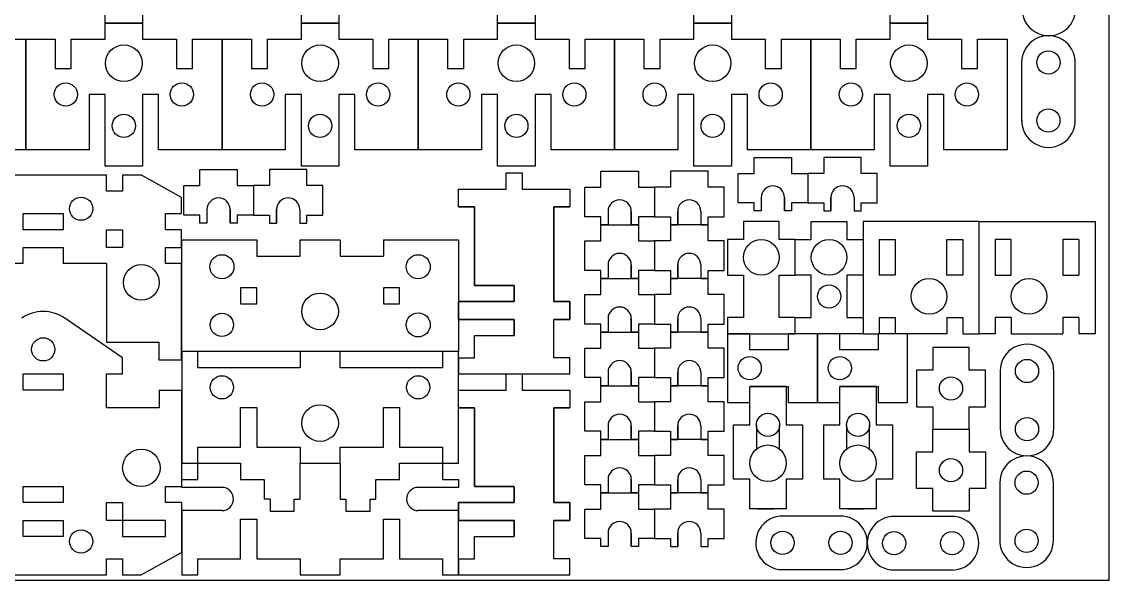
# Model space of a CAD drawing. Extents: x 0 to 420, y 0 to 595.
# Drawn here: x 176.3 to 420, y 0 to 125 of the extents above; entities that cross this region are included whole.
import ezdxf

# ---------------------------------------------------------------- set-up
doc = ezdxf.new("R2010")
doc.units = 0
doc.layers.add('FINAL', color=8, linetype='CONTINUOUS')

msp = doc.modelspace()

# ---------------------------------------------------------------- linework, layer by layer
at = {"layer": 'FINAL', "linetype": 'CONTINUOUS'}
for p, q in [((400.37, 115.9), (400.37, 102.74)), ((412.36, 102.91), (412.36, 115.74)), ((195.29, 90.67), (166.89, 90.67)), ((195.29, 87.07), (195.29, 90.67)), ((198.89, 90.67), (198.89, 87.07)), ((203.09, 90.67), (198.89, 90.67)), ((212.09, 85.67), (203.09, 90.67)), ((284.84, 87.58), (284.84, 91.18)), ((284.84, 91.18), (288.44, 91.18)), ((288.44, 91.18), (288.44, 87.58)), ((198.89, 87.07), (195.29, 87.07)), ((212.09, 82.07), (212.09, 85.67)), ((274.14, 87.58), (284.84, 87.58)), ((274.14, 83.58), (274.14, 87.58)), ((288.44, 87.58), (299.14, 87.58)), ((299.14, 87.58), (299.14, 83.58)), ((342.02, 85.67), (342.02, 82.66)), ((347.22, 85.67), (347.22, 82.66)), ((357.62, 85.67), (357.62, 82.66)), ((362.82, 85.67), (362.82, 82.66)), ((217.79, 82.97), (217.79, 79.95)), ((222.99, 82.97), (222.99, 79.95)), ((233.39, 82.97), (233.39, 79.95)), ((238.59, 82.97), (238.59, 79.95)), ((208.49, 82.07), (212.09, 82.07)), ((208.49, 78.47), (208.49, 82.07)), ((307.68, 82.57), (307.68, 79.56)), ((312.88, 82.57), (312.88, 79.56)), ((323.28, 82.57), (323.28, 79.56)), ((328.48, 82.57), (328.48, 79.56)), ((212.09, 78.47), (208.49, 78.47)), ((212.09, 74.47), (212.09, 78.47)), ((346.02, 80.28), (338.02, 80.28)), ((338.02, 80.28), (338.02, 76.28)), ((346.02, 76.28), (346.02, 80.28)), ((346.02, 76.28), (346.02, 80.28)), ((353.22, 80.28), (361.22, 80.28)), ((353.22, 76.28), (353.22, 80.28)), ((353.22, 76.28), (353.22, 80.28)), ((361.22, 80.28), (361.22, 76.28)), ((364.82, 80.28), (364.82, 55.18)), ((368.42, 80.28), (364.82, 80.28)), ((390.82, 80.28), (368.42, 80.28)), ((390.82, 55.18), (390.82, 80.28)), ((390.82, 55.18), (390.82, 80.28)), ((390.82, 80.28), (413.22, 80.28)), ((413.22, 80.28), (416.82, 80.28)), ((416.82, 80.28), (416.82, 55.18)), ((212.14, 51.18), (212.14, 76.18)), ((212.14, 76.18), (228.94, 76.18)), ((228.94, 76.18), (228.94, 72.58)), ((238.64, 76.18), (247.64, 76.18)), ((238.64, 72.58), (238.64, 76.18)), ((247.64, 76.18), (247.64, 72.58)), ((257.34, 76.18), (274.14, 76.18)), ((257.34, 76.18), (257.34, 72.58)), ((274.14, 76.18), (274.14, 51.18)), ((334.42, 76.28), (334.42, 68.28)), ((338.02, 76.28), (334.42, 76.28)), ((349.62, 76.28), (346.02, 76.28)), ((349.62, 76.28), (346.02, 76.28)), ((349.62, 76.28), (353.22, 76.28)), ((349.62, 76.28), (353.22, 76.28)), ((349.62, 68.28), (349.62, 76.28)), ((349.62, 68.28), (349.62, 76.28)), ((361.22, 76.28), (364.82, 76.28)), ((364.82, 76.28), (364.82, 68.28)), ((368.42, 76.28), (368.42, 68.28)), ((368.42, 76.28), (372.02, 76.28)), ((372.02, 76.28), (372.02, 68.28)), ((383.62, 68.28), (383.62, 76.28)), ((383.62, 76.28), (387.22, 76.28)), ((387.22, 76.28), (387.22, 68.28)), ((394.42, 76.28), (394.42, 68.28)), ((398.02, 76.28), (394.42, 76.28)), ((398.02, 68.28), (398.02, 76.28)), ((409.62, 76.28), (409.62, 68.28)), ((413.22, 76.28), (409.62, 76.28)), ((413.22, 76.28), (413.22, 68.28)), ((176.59, 74.47), (185.59, 74.47)), ((176.59, 70.87), (176.59, 74.47)), ((185.59, 74.47), (185.59, 70.87)), ((208.49, 74.47), (212.09, 74.47)), ((208.49, 70.87), (208.49, 74.47)), ((176.59, 70.87), (166.89, 70.87)), ((195.29, 70.87), (185.59, 70.87)), ((195.29, 70.87), (195.29, 53.27)), ((212.09, 70.87), (208.49, 70.87)), ((212.09, 49.27), (212.09, 70.87)), ((228.94, 72.58), (238.64, 72.58)), ((247.64, 72.58), (257.34, 72.58)), ((307.68, 70.57), (307.68, 67.55)), ((312.88, 70.57), (312.88, 67.55)), ((323.28, 70.57), (323.28, 67.55)), ((328.48, 70.57), (328.48, 67.55)), ((334.42, 68.28), (338.02, 68.28)), ((338.02, 68.28), (338.02, 58.78)), ((346.02, 58.78), (346.02, 68.28)), ((346.02, 68.28), (349.62, 68.28)), ((353.22, 68.28), (349.62, 68.28)), ((353.22, 58.78), (353.22, 68.28)), ((364.82, 68.28), (361.22, 68.28)), ((361.22, 68.28), (361.22, 58.78)), ((372.02, 68.28), (368.42, 68.28)), ((387.22, 68.28), (383.62, 68.28)), ((394.42, 68.28), (398.02, 68.28)), ((409.62, 68.28), (413.22, 68.28)), ((225.34, 65.48), (225.34, 61.88)), ((228.94, 65.48), (225.34, 65.48)), ((228.94, 61.88), (228.94, 65.48)), ((257.34, 65.48), (257.34, 61.88)), ((260.94, 65.48), (257.34, 65.48)), ((260.94, 61.88), (260.94, 65.48)), ((225.34, 61.88), (228.94, 61.88)), ((257.34, 61.88), (260.94, 61.88)), ((198.89, 49.78), (185.9, 58.69)), ((307.68, 58.56), (307.68, 55.55)), ((312.88, 58.56), (312.88, 55.55)), ((323.28, 58.56), (323.28, 55.55)), ((328.48, 58.56), (328.48, 55.55)), ((338.02, 58.78), (334.42, 58.78)), ((334.42, 58.78), (334.42, 55.18)), ((349.62, 58.78), (346.02, 58.78)), ((349.62, 58.78), (353.22, 58.78)), ((349.62, 55.18), (349.62, 58.78)), ((349.62, 55.18), (349.62, 58.78)), ((361.22, 58.78), (364.82, 58.78)), ((364.82, 58.78), (364.82, 55.18)), ((368.42, 58.78), (372.02, 58.78)), ((368.42, 58.78), (368.42, 55.18)), ((372.02, 58.78), (372.02, 55.18)), ((383.62, 58.78), (387.22, 58.78)), ((383.62, 58.78), (383.62, 55.18)), ((383.62, 58.78), (383.62, 55.18)), ((387.22, 58.78), (387.22, 55.18)), ((394.42, 58.78), (394.42, 55.18)), ((398.02, 58.78), (394.42, 58.78)), ((398.02, 58.78), (398.02, 55.18)), ((398.02, 58.78), (398.02, 55.18)), ((413.22, 58.78), (409.62, 58.78)), ((409.62, 58.78), (409.62, 55.18)), ((413.22, 58.78), (413.22, 55.18)), ((295.54, 49.78), (295.54, 58.38)), ((277.74, 54.78), (286.64, 54.78)), ((277.74, 49.78), (277.74, 54.78)), ((334.42, 55.18), (349.62, 55.18)), ((339.42, 55.18), (334.42, 55.18)), ((334.42, 55.18), (334.42, 39.78)), ((334.42, 55.18), (334.42, 39.78)), ((339.42, 51.58), (339.42, 55.18)), ((354.6, 55.18), (348.02, 55.18)), ((348.02, 55.18), (348.02, 51.58)), ((364.82, 55.18), (349.62, 55.18)), ((354.6, 39.78), (354.6, 55.18)), ((359.6, 55.18), (354.6, 55.18)), ((354.6, 55.18), (354.6, 39.78)), ((354.6, 55.18), (354.6, 39.78)), ((359.6, 51.58), (359.6, 55.18)), ((364.82, 55.18), (368.42, 55.18)), ((374.78, 55.18), (368.2, 55.18)), ((368.2, 55.18), (368.2, 51.58)), ((383.62, 55.18), (372.02, 55.18)), ((374.78, 39.78), (374.78, 55.18)), ((387.22, 55.18), (390.82, 55.18)), ((394.42, 55.18), (390.82, 55.18)), ((398.02, 55.18), (409.62, 55.18)), ((416.82, 55.18), (413.22, 55.18)), ((195.29, 53.27), (207.09, 53.27)), ((207.09, 49.27), (207.09, 53.27)), ((348.02, 51.58), (339.42, 51.58)), ((368.2, 51.58), (359.6, 51.58)), ((388.63, 52.1), (380.43, 52.1)), ((380.43, 52.1), (380.43, 47.04)), ((388.63, 47.04), (388.63, 52.1)), ((198.89, 46.18), (198.89, 49.78)), ((212.09, 49.27), (207.09, 49.27)), ((274.14, 51.18), (212.14, 51.18)), ((212.14, 51.18), (212.14, 26.18)), ((215.74, 51.18), (212.14, 51.18)), ((215.74, 47.58), (215.74, 51.18)), ((247.64, 51.18), (238.64, 51.18)), ((238.64, 51.18), (238.64, 47.58)), ((247.64, 47.58), (247.64, 51.18)), ((274.14, 51.18), (270.54, 51.18)), ((270.54, 51.18), (270.54, 47.58)), ((274.14, 26.18), (274.14, 51.18)), ((274.14, 49.78), (277.74, 49.78)), ((299.14, 49.78), (295.54, 49.78)), ((299.14, 46.18), (299.14, 49.78)), ((238.64, 47.58), (215.74, 47.58)), ((270.54, 47.58), (247.64, 47.58)), ((307.68, 46.56), (307.68, 43.55)), ((312.88, 46.56), (312.88, 43.55)), ((323.28, 46.56), (323.28, 43.55)), ((328.48, 46.56), (328.48, 43.55)), ((376.83, 47.04), (376.83, 38.84)), ((380.43, 47.04), (376.83, 47.04)), ((392.23, 47.04), (388.63, 47.04)), ((392.23, 38.84), (392.23, 47.04)), ((395.57, 46.84), (395.57, 33.68)), ((407.57, 33.84), (407.57, 46.67)), ((176.59, 46.18), (185.59, 46.18)), ((176.59, 42.58), (176.59, 46.18)), ((185.59, 46.18), (185.59, 42.58)), ((195.29, 38.58), (195.29, 46.18)), ((195.29, 46.18), (198.89, 46.18)), ((274.14, 46.18), (299.14, 46.18)), ((284.84, 46.18), (288.44, 46.18)), ((284.84, 42.58), (284.84, 46.18)), ((288.44, 46.18), (288.44, 42.58)), ((185.59, 42.58), (176.59, 42.58)), ((207.09, 42.58), (212.09, 42.58)), ((207.09, 42.58), (207.09, 38.58)), ((212.09, 42.58), (212.09, 20.98)), ((274.14, 42.58), (284.84, 42.58)), ((274.14, 38.58), (274.14, 42.58)), ((288.44, 42.58), (299.14, 42.58)), ((299.14, 42.58), (299.14, 38.58)), ((339.42, 43.38), (348.02, 43.38)), ((347.62, 43.38), (339.42, 43.38)), ((339.42, 39.78), (339.42, 43.38)), ((339.42, 34.78), (339.42, 43.38)), ((339.42, 43.38), (347.62, 43.38)), ((339.42, 43.38), (347.62, 43.38)), ((347.62, 43.38), (347.62, 34.78)), ((348.02, 43.38), (348.02, 39.78)), ((359.6, 43.38), (368.2, 43.38)), ((367.8, 43.38), (359.6, 43.38)), ((359.6, 39.78), (359.6, 43.38)), ((359.6, 34.78), (359.6, 43.38)), ((359.6, 43.38), (367.8, 43.38)), ((359.6, 43.38), (367.8, 43.38)), ((367.8, 43.38), (367.8, 34.78)), ((368.2, 43.38), (368.2, 39.78)), ((334.42, 39.78), (339.42, 39.78)), ((348.02, 39.78), (354.6, 39.78)), ((354.6, 39.78), (359.6, 39.78)), ((368.2, 39.78), (374.78, 39.78)), ((207.09, 38.58), (195.29, 38.58)), ((225.34, 38.68), (228.94, 38.68)), ((225.34, 29.78), (225.34, 38.68)), ((228.94, 38.68), (228.94, 29.78)), ((257.34, 29.78), (257.34, 38.68)), ((257.34, 38.68), (260.94, 38.68)), ((260.94, 38.68), (260.94, 29.78)), ((376.83, 38.84), (380.43, 38.84)), ((380.43, 38.84), (380.43, 33.79)), ((388.63, 33.79), (388.63, 38.84)), ((388.63, 38.84), (392.23, 38.84)), ((307.68, 34.56), (307.68, 31.54)), ((312.88, 34.56), (312.88, 31.54)), ((323.28, 34.56), (323.28, 31.54)), ((328.48, 34.56), (328.48, 31.54)), ((335.82, 22.59), (335.82, 34.78)), ((335.82, 34.78), (339.42, 34.78)), ((340.92, 34.78), (340.92, 29.35)), ((346.12, 29.35), (346.12, 34.78)), ((347.62, 34.78), (351.22, 34.78)), ((351.22, 34.78), (351.22, 22.59)), ((356, 22.59), (356, 34.78)), ((356, 34.78), (359.6, 34.78)), ((361.1, 34.78), (361.1, 29.35)), ((366.3, 29.35), (366.3, 34.78)), ((367.8, 34.78), (371.4, 34.78)), ((371.4, 34.78), (371.4, 22.59)), ((380.43, 33.79), (388.63, 33.79)), ((380.43, 28.73), (380.43, 33.79)), ((388.63, 33.79), (388.63, 28.73)), ((215.74, 29.78), (225.34, 29.78)), ((215.74, 26.18), (215.74, 29.78)), ((228.94, 29.78), (238.64, 29.78)), ((238.64, 29.78), (238.64, 26.18)), ((247.64, 29.78), (257.34, 29.78)), ((247.64, 26.18), (247.64, 29.78)), ((260.94, 29.78), (270.54, 29.78)), ((270.54, 29.78), (270.54, 26.18)), ((376.83, 20.53), (376.83, 28.73)), ((376.83, 28.73), (380.43, 28.73)), ((388.63, 28.73), (392.23, 28.73)), ((392.23, 28.73), (392.23, 20.53)), ((212.14, 26.18), (215.74, 26.18)), ((215.74, 26.18), (225.34, 26.18)), ((215.74, 22.58), (215.74, 26.18)), ((225.34, 26.18), (225.34, 22.58)), ((238.64, 26.18), (247.64, 26.18)), ((238.64, 26.18), (247.64, 26.18)), ((238.64, 18.18), (238.64, 26.18)), ((247.64, 26.18), (247.64, 18.18)), ((260.94, 26.18), (270.54, 26.18)), ((260.94, 22.58), (260.94, 26.18)), ((270.54, 26.18), (274.14, 26.18)), ((270.54, 26.18), (270.54, 22.58)), ((212.13, 20.78), (212.14, 22.58)), ((212.14, 22.58), (215.74, 22.58)), ((225.34, 22.58), (230.64, 22.58)), ((230.64, 22.58), (230.64, 18.18)), ((255.64, 22.58), (260.94, 22.58)), ((255.64, 18.18), (255.64, 22.58)), ((270.54, 22.58), (274.14, 22.58)), ((274.14, 22.58), (274.14, 20.78)), ((307.68, 22.55), (307.68, 19.54)), ((312.88, 22.55), (312.88, 19.54)), ((323.28, 22.55), (323.28, 19.54)), ((328.48, 22.55), (328.48, 19.54)), ((339.42, 22.59), (335.82, 22.59)), ((339.42, 16), (339.42, 22.59)), ((351.22, 22.59), (347.62, 22.59)), ((347.62, 22.59), (347.62, 16)), ((359.6, 22.59), (356, 22.59)), ((359.6, 16), (359.6, 22.59)), ((371.4, 22.59), (367.8, 22.59)), ((367.8, 22.59), (367.8, 16)), ((176.59, 17.38), (176.59, 20.98)), ((176.59, 20.98), (185.59, 20.98)), ((185.59, 20.98), (185.59, 17.38)), ((208.49, 17.38), (208.49, 20.98)), ((208.49, 20.98), (212.09, 20.98)), ((221.13, 20.78), (212.13, 20.78)), ((274.14, 20.78), (265.14, 20.78)), ((380.43, 20.53), (376.83, 20.53)), ((380.43, 15.48), (380.43, 20.53)), ((388.63, 20.53), (388.63, 15.48)), ((392.23, 20.53), (388.63, 20.53)), ((395.48, 21.84), (395.48, 8.68)), ((407.48, 8.84), (407.48, 21.67)), ((185.59, 17.38), (176.59, 17.38)), ((195.29, 17.38), (198.89, 17.38)), ((195.29, 13.38), (195.29, 17.38)), ((198.89, 17.38), (198.89, 13.38)), ((212.09, 17.38), (208.49, 17.38)), ((212.09, 17.38), (212.09, 6.18)), ((231.94, 18.18), (230.64, 18.18)), ((231.94, 18.18), (231.94, 15.48)), ((237.34, 15.48), (237.34, 18.18)), ((237.34, 18.18), (238.64, 18.18)), ((247.64, 18.18), (248.94, 18.18)), ((248.94, 18.18), (248.94, 15.48)), ((254.34, 15.48), (254.34, 18.18)), ((254.34, 18.18), (255.64, 18.18)), ((221.13, 15.58), (212.14, 15.58)), ((212.14, 15.58), (212.14, 1.18)), ((231.94, 15.48), (237.34, 15.48)), ((248.94, 15.48), (254.34, 15.48)), ((274.14, 15.58), (265.14, 15.58)), ((274.14, 1.18), (274.14, 15.58)), ((347.62, 16), (339.42, 16)), ((341.2, 15.99), (344.8, 15.99)), ((367.8, 16), (359.6, 16)), ((361.38, 15.99), (364.98, 15.99)), ((388.63, 15.48), (380.43, 15.48)), ((176.59, 13.38), (185.59, 13.38)), ((176.59, 9.78), (176.59, 13.38)), ((185.59, 13.38), (185.59, 9.78)), ((198.89, 13.38), (195.29, 13.38)), ((208.49, 13.38), (198.89, 13.38)), ((198.89, 13.38), (198.89, 9.78)), ((208.49, 9.78), (208.49, 13.38)), ((225.34, 4.78), (225.34, 13.68)), ((225.34, 13.68), (228.94, 13.68)), ((228.94, 13.68), (228.94, 4.78)), ((257.34, 4.78), (257.34, 13.68)), ((257.34, 13.68), (260.94, 13.68)), ((260.94, 13.68), (260.94, 4.78)), ((295.54, 4.78), (295.54, 13.38)), ((359.78, 14.37), (346.94, 14.37)), ((384.78, 14.28), (371.94, 14.28)), ((185.59, 9.78), (176.59, 9.78)), ((198.89, 9.78), (208.49, 9.78)), ((277.74, 9.78), (286.64, 9.78)), ((277.74, 4.78), (277.74, 9.78)), ((307.68, 10.55), (307.68, 7.54)), ((312.88, 10.55), (312.88, 7.54)), ((323.28, 10.55), (323.28, 7.54)), ((328.48, 10.55), (328.48, 7.54)), ((203.08, 1.18), (212.09, 6.18)), ((195.29, 4.78), (198.89, 4.78)), ((195.29, 1.18), (195.29, 4.78)), ((198.89, 4.78), (198.89, 1.18)), ((215.74, 4.78), (225.34, 4.78)), ((215.74, 1.18), (215.74, 4.78)), ((228.94, 4.78), (238.64, 4.78)), ((238.64, 4.78), (238.64, 1.18)), ((247.64, 4.78), (257.34, 4.78)), ((247.64, 1.18), (247.64, 4.78)), ((260.94, 4.78), (270.54, 4.78)), ((270.54, 4.78), (270.54, 1.18)), ((274.14, 4.78), (277.74, 4.78)), ((299.14, 4.78), (295.54, 4.78)), ((299.14, 1.18), (299.14, 4.78)), ((166.89, 1.18), (195.29, 1.18)), ((198.89, 1.18), (203.08, 1.18)), ((212.14, 1.18), (215.74, 1.18)), ((238.64, 1.18), (247.64, 1.18)), ((270.54, 1.18), (274.14, 1.18)), ((274.14, 1.18), (299.14, 1.18)), ((346.78, 2.37), (359.94, 2.37)), ((371.78, 2.29), (384.94, 2.29))]:
    msp.add_line(p, q, dxfattribs=at)
at = {"layer": 'FINAL'}
msp.add_lwpolyline([(0, 0), (420, 0), (420, 595), (0, 595)], close=True, dxfattribs=at)
at = {"layer": 'FINAL', "linetype": 'CONTINUOUS'}
for points in [[(203.36, 140.74), (203.36, 124.73), (194.96, 124.73), (194.96, 140.74)], [(247.35, 140.74), (247.35, 124.73), (238.95, 124.73), (238.95, 140.74)], [(291.33, 140.74), (291.33, 124.73), (282.93, 124.73), (282.93, 140.74)], [(335.32, 140.74), (335.32, 124.73), (326.92, 124.73), (326.92, 140.74)], [(379.3, 140.74), (379.3, 124.73), (370.9, 124.73), (370.9, 140.74)], [(221.16, 96.33), (206.96, 96.33), (206.96, 108.74), (203.36, 108.74), (203.36, 92.73), (194.96, 92.73), (194.96, 108.74), (191.36, 108.74), (191.36, 96.33), (177.17, 96.33), (177.17, 121.13), (183.76, 121.13), (183.76, 114.54), (187.36, 114.54), (187.36, 121.13), (194.96, 121.13), (194.96, 124.73), (203.36, 124.73), (203.36, 121.13), (210.96, 121.13), (210.96, 114.54), (214.56, 114.54), (214.56, 121.13), (221.16, 121.13), (221.16, 96.33)], [(265.14, 96.33), (250.95, 96.33), (250.95, 108.74), (247.35, 108.74), (247.35, 92.73), (238.95, 92.73), (238.95, 108.74), (235.35, 108.74), (235.35, 96.33), (221.16, 96.33), (221.16, 121.13), (227.75, 121.13), (227.75, 114.54), (231.35, 114.54), (231.35, 121.13), (238.95, 121.13), (238.95, 124.73), (247.35, 124.73), (247.35, 121.13), (254.95, 121.13), (254.95, 114.54), (258.55, 114.54), (258.55, 121.13), (265.14, 121.13), (265.14, 96.33)], [(309.13, 96.33), (294.93, 96.33), (294.93, 108.74), (291.33, 108.74), (291.33, 92.73), (282.93, 92.73), (282.93, 108.74), (279.33, 108.74), (279.33, 96.33), (265.14, 96.33), (265.14, 121.13), (271.73, 121.13), (271.73, 114.54), (275.33, 114.54), (275.33, 121.13), (282.93, 121.13), (282.93, 124.73), (291.33, 124.73), (291.33, 121.13), (298.93, 121.13), (298.93, 114.54), (302.53, 114.54), (302.53, 121.13), (309.13, 121.13), (309.13, 96.33)], [(353.11, 96.33), (338.92, 96.33), (338.92, 108.74), (335.32, 108.74), (335.32, 92.73), (326.92, 92.73), (326.92, 108.74), (323.32, 108.74), (323.32, 96.33), (309.13, 96.33), (309.13, 121.13), (315.72, 121.13), (315.72, 114.54), (319.32, 114.54), (319.32, 121.13), (326.92, 121.13), (326.92, 124.73), (335.32, 124.73), (335.32, 121.13), (342.92, 121.13), (342.92, 114.54), (346.52, 114.54), (346.52, 121.13), (353.11, 121.13), (353.11, 96.33)], [(397.1, 96.33), (382.9, 96.33), (382.9, 108.74), (379.3, 108.74), (379.3, 92.73), (370.9, 92.73), (370.9, 108.74), (367.3, 108.74), (367.3, 96.33), (353.11, 96.33), (353.11, 121.13), (359.7, 121.13), (359.7, 114.54), (363.3, 114.54), (363.3, 121.13), (370.9, 121.13), (370.9, 124.73), (379.3, 124.73), (379.3, 121.13), (386.9, 121.13), (386.9, 114.54), (390.5, 114.54), (390.5, 121.13), (397.1, 121.13), (397.1, 96.33)], [(170.57, 121.13), (177.17, 121.13), (177.17, 96.33)], [(177.17, 96.33), (162.97, 96.33)], [(342.02, 85.67), (342.02, 82.66), (340.42, 82.66), (340.42, 84.46), (336.82, 84.46), (336.82, 91.06), (340.42, 91.06), (340.42, 94.66), (348.82, 94.66), (348.82, 91.06), (352.42, 91.06), (352.42, 84.46), (348.82, 84.46), (348.82, 82.66), (347.22, 82.66), (347.22, 85.67)], [(362.82, 85.67), (362.82, 82.66), (364.42, 82.66), (364.42, 84.46), (368.02, 84.46), (368.02, 91.06), (364.42, 91.06), (364.42, 94.66), (356.02, 94.66), (356.02, 91.06), (352.42, 91.06), (352.42, 84.46), (356.02, 84.46), (356.02, 82.66), (357.62, 82.66), (357.62, 85.67)], [(217.79, 82.97), (217.79, 79.95), (216.19, 79.95), (216.19, 81.75), (212.59, 81.75), (212.59, 88.36), (216.19, 88.36), (216.19, 91.96), (224.59, 91.96), (224.59, 88.36), (228.19, 88.36), (228.19, 81.75), (224.59, 81.75), (224.59, 79.95), (222.99, 79.95), (222.99, 82.97)], [(238.59, 82.97), (238.59, 79.95), (240.19, 79.95), (240.19, 81.75), (243.79, 81.75), (243.79, 88.36), (240.19, 88.36), (240.19, 91.96), (231.79, 91.96), (231.79, 88.36), (228.19, 88.36), (228.19, 81.75), (231.79, 81.75), (231.79, 79.95), (233.39, 79.95), (233.39, 82.97)], [(307.68, 82.57), (307.68, 79.56), (306.08, 79.56), (306.08, 81.36), (302.48, 81.36), (302.48, 87.96), (306.08, 87.96), (306.08, 91.56), (314.48, 91.56), (314.48, 87.96), (318.08, 87.96), (318.08, 81.36), (314.48, 81.36), (314.48, 79.56), (312.88, 79.56), (312.88, 82.57)], [(328.48, 82.57), (328.48, 79.56), (330.08, 79.56), (330.08, 81.36), (333.68, 81.36), (333.68, 87.96), (330.08, 87.96), (330.08, 91.56), (321.68, 91.56), (321.68, 87.96), (318.08, 87.96), (318.08, 81.36), (321.68, 81.36), (321.68, 79.56), (323.28, 79.56), (323.28, 82.57)], [(307.68, 70.57), (307.68, 67.55), (306.08, 67.55), (306.08, 69.35), (302.48, 69.35), (302.48, 75.96), (306.08, 75.96), (306.08, 79.56), (314.48, 79.56), (314.48, 75.96), (318.08, 75.96), (318.08, 69.35), (314.48, 69.35), (314.48, 67.55), (312.88, 67.55), (312.88, 70.57)], [(328.48, 70.57), (328.48, 67.55), (330.08, 67.55), (330.08, 69.35), (333.68, 69.35), (333.68, 75.96), (330.08, 75.96), (330.08, 79.56), (321.68, 79.56), (321.68, 75.96), (318.08, 75.96), (318.08, 69.35), (321.68, 69.35), (321.68, 67.55), (323.28, 67.55), (323.28, 70.57)], [(307.68, 58.56), (307.68, 55.55), (306.08, 55.55), (306.08, 57.35), (302.48, 57.35), (302.48, 63.95), (306.08, 63.95), (306.08, 67.55), (314.48, 67.55), (314.48, 63.95), (318.08, 63.95), (318.08, 57.35), (314.48, 57.35), (314.48, 55.55), (312.88, 55.55), (312.88, 58.56)], [(328.48, 58.56), (328.48, 55.55), (330.08, 55.55), (330.08, 57.35), (333.68, 57.35), (333.68, 63.95), (330.08, 63.95), (330.08, 67.55), (321.68, 67.55), (321.68, 63.95), (318.08, 63.95), (318.08, 57.35), (321.68, 57.35), (321.68, 55.55), (323.28, 55.55), (323.28, 58.56)], [(307.68, 46.56), (307.68, 43.55), (306.08, 43.55), (306.08, 45.35), (302.48, 45.35), (302.48, 51.95), (306.08, 51.95), (306.08, 55.55), (314.48, 55.55), (314.48, 51.95), (318.08, 51.95), (318.08, 45.35), (314.48, 45.35), (314.48, 43.55), (312.88, 43.55), (312.88, 46.56)], [(328.48, 46.56), (328.48, 43.55), (330.08, 43.55), (330.08, 45.35), (333.68, 45.35), (333.68, 51.95), (330.08, 51.95), (330.08, 55.55), (321.68, 55.55), (321.68, 51.95), (318.08, 51.95), (318.08, 45.35), (321.68, 45.35), (321.68, 43.55), (323.28, 43.55), (323.28, 46.56)], [(307.68, 34.56), (307.68, 31.54), (306.08, 31.54), (306.08, 33.34), (302.48, 33.34), (302.48, 39.95), (306.08, 39.95), (306.08, 43.55), (314.48, 43.55), (314.48, 39.95), (318.08, 39.95), (318.08, 33.34), (314.48, 33.34), (314.48, 31.54), (312.88, 31.54), (312.88, 34.56)], [(328.48, 34.56), (328.48, 31.54), (330.08, 31.54), (330.08, 33.34), (333.68, 33.34), (333.68, 39.95), (330.08, 39.95), (330.08, 43.55), (321.68, 43.55), (321.68, 39.95), (318.08, 39.95), (318.08, 33.34), (321.68, 33.34), (321.68, 31.54), (323.28, 31.54), (323.28, 34.56)], [(307.68, 22.55), (307.68, 19.54), (306.08, 19.54), (306.08, 21.34), (302.48, 21.34), (302.48, 27.94), (306.08, 27.94), (306.08, 31.54), (314.48, 31.54), (314.48, 27.94), (318.08, 27.94), (318.08, 21.34), (314.48, 21.34), (314.48, 19.54), (312.88, 19.54), (312.88, 22.55)], [(328.48, 22.55), (328.48, 19.54), (330.08, 19.54), (330.08, 21.34), (333.68, 21.34), (333.68, 27.94), (330.08, 27.94), (330.08, 31.54), (321.68, 31.54), (321.68, 27.94), (318.08, 27.94), (318.08, 21.34), (321.68, 21.34), (321.68, 19.54), (323.28, 19.54), (323.28, 22.55)], [(307.68, 10.55), (307.68, 7.54), (306.08, 7.54), (306.08, 9.34), (302.48, 9.34), (302.48, 15.94), (306.08, 15.94), (306.08, 19.54), (314.48, 19.54), (314.48, 15.94), (318.08, 15.94), (318.08, 9.34), (314.48, 9.34), (314.48, 7.54), (312.88, 7.54), (312.88, 10.55)], [(328.48, 10.55), (328.48, 7.54), (330.08, 7.54), (330.08, 9.34), (333.68, 9.34), (333.68, 15.94), (330.08, 15.94), (330.08, 19.54), (321.68, 19.54), (321.68, 15.94), (318.08, 15.94), (318.08, 9.34), (321.68, 9.34), (321.68, 7.54), (323.28, 7.54), (323.28, 10.55)]]:
    msp.add_lwpolyline(points, dxfattribs=at)
for points in [[(274.14, 91.18), (274.14, 91.18)], [(274.14, 83.58), (277.74, 83.58)], [(277.74, 83.58), (277.74, 65.98)], [(295.54, 62.38), (295.54, 83.58)], [(295.54, 83.58), (299.14, 83.58)], [(185.59, 78.47), (176.59, 78.47), (176.59, 82.07), (185.59, 82.07)], [(198.89, 74.47), (195.29, 74.47), (195.29, 78.47), (198.89, 78.47)], [(277.74, 65.98), (286.64, 65.98)], [(286.64, 65.98), (286.64, 62.38)], [(286.64, 62.38), (274.14, 62.38)], [(274.14, 62.38), (274.14, 58.38)], [(299.14, 62.38), (295.54, 62.38)], [(299.14, 58.38), (299.14, 62.38)], [(274.14, 58.38), (286.64, 58.38)], [(286.64, 58.38), (286.64, 54.78)], [(295.54, 58.38), (299.14, 58.38)], [(274.14, 49.78), (274.14, 46.18)], [(274.14, 46.18), (274.14, 46.18)], [(274.14, 38.58), (277.74, 38.58)], [(277.74, 38.58), (277.74, 20.98)], [(295.54, 17.38), (295.54, 38.58)], [(295.54, 38.58), (299.14, 38.58)], [(277.74, 20.98), (286.64, 20.98)], [(286.64, 20.98), (286.64, 17.38)], [(286.64, 17.38), (274.14, 17.38)], [(274.14, 17.38), (274.14, 13.38)], [(299.14, 17.38), (295.54, 17.38)], [(299.14, 13.38), (299.14, 17.38)], [(274.14, 13.38), (286.64, 13.38)], [(286.64, 13.38), (286.64, 9.78)], [(295.54, 13.38), (299.14, 13.38)], [(274.14, 4.78), (274.14, 1.18)]]:
    msp.add_lwpolyline(points, close=True, dxfattribs=at)
for centre, radius in [((199.16, 115.73), 4.1), ((243.15, 115.73), 4.1), ((287.13, 115.73), 4.1), ((331.12, 115.73), 4.1), ((375.1, 115.73), 4.1), ((406.37, 115.9), 2.6), ((186.15, 108.74), 2.6), ((212.16, 108.74), 2.6), ((230.14, 108.74), 2.6), ((256.14, 108.74), 2.6), ((274.13, 108.74), 2.6), ((300.13, 108.74), 2.6), ((318.11, 108.74), 2.6), ((344.12, 108.74), 2.6), ((362.1, 108.74), 2.6), ((388.1, 108.74), 2.6), ((406.36, 102.91), 2.6), ((199.16, 101.72), 2.6), ((243.15, 101.72), 2.6), ((287.13, 101.72), 2.6), ((331.12, 101.72), 2.6), ((375.1, 101.72), 2.6), ((189.59, 83.17), 2.6), ((342.02, 72.28), 4), ((357.22, 72.28), 4), ((221.14, 70.18), 2.7), ((265.13, 70.18), 2.7), ((203.09, 66.67), 4), ((357.22, 63.53), 2.6), ((379.62, 63.53), 4), ((402.02, 63.53), 4), ((243.14, 60.18), 4.1), ((221.14, 57.17), 2.6), ((265.13, 57.17), 2.7), ((181.09, 51.68), 2.6), ((339.42, 47.48), 2.6), ((359.6, 47.48), 2.6), ((401.57, 46.84), 2.6), ((221.13, 43.18), 2.6), ((265.14, 43.18), 2.6), ((384.53, 42.94), 2.6), ((243.14, 35.18), 4.1), ((343.52, 34.78), 2.6), ((363.7, 34.78), 2.6), ((401.57, 33.84), 2.6), ((203.09, 25.17), 4.2), ((343.52, 26.18), 4.1), ((363.7, 26.18), 4.1), ((384.53, 24.64), 2.6), ((401.48, 21.84), 2.6), ((189.59, 8.68), 2.6), ((346.78, 8.37), 2.6), ((359.78, 8.37), 2.6), ((371.78, 8.29), 2.6), ((384.78, 8.28), 2.6), ((401.48, 8.84), 2.6)]:
    msp.add_circle(centre, radius, dxfattribs=at)
for centre, radius, start, end in [((406.45, 127.9), 6, 178.2229, 1.8128), ((406.37, 115.9), 6, 358.4397, 180), ((406.37, 102.9), 6, 178.2229, 1.8128), ((344.62, 85.67), 2.6, 0, 180), ((360.22, 85.67), 2.6, 0, 180), ((220.39, 82.97), 2.6, 0, 180), ((235.99, 82.97), 2.6, 0, 180), ((310.28, 82.57), 2.6, 0, 180), ((325.88, 82.57), 2.6, 0, 180), ((310.28, 70.57), 2.6, 0, 180), ((325.88, 70.57), 2.6, 0, 180), ((310.28, 58.56), 2.6, 0, 180), ((325.88, 58.56), 2.6, 0, 180), ((181.09, 51.68), 8.5, 55.556, 124.444), ((401.57, 46.84), 6, 358.4397, 180), ((310.28, 46.56), 2.6, 0, 180), ((325.88, 46.56), 2.6, 0, 180), ((310.28, 34.56), 2.6, 0, 180), ((325.88, 34.56), 2.6, 0, 180), ((401.57, 33.84), 6, 178.2229, 1.8128), ((401.48, 21.84), 6, 358.4397, 180), ((310.28, 22.55), 2.6, 0, 180), ((325.88, 22.55), 2.6, 0, 180), ((221.13, 18.18), 2.6, 270, 90), ((265.14, 18.18), 2.6, 90, 270), ((310.28, 10.55), 2.6, 0, 180), ((325.88, 10.55), 2.6, 0, 180), ((346.78, 8.37), 6, 88.4397, 270), ((359.78, 8.37), 6, 268.2229, 91.8128), ((371.78, 8.29), 6, 88.4397, 270), ((384.78, 8.28), 6, 268.2229, 91.8128), ((401.48, 8.84), 6, 178.2229, 1.8128)]:
    msp.add_arc(centre, radius, start, end, dxfattribs=at)

doc.saveas('drawing.dxf')
